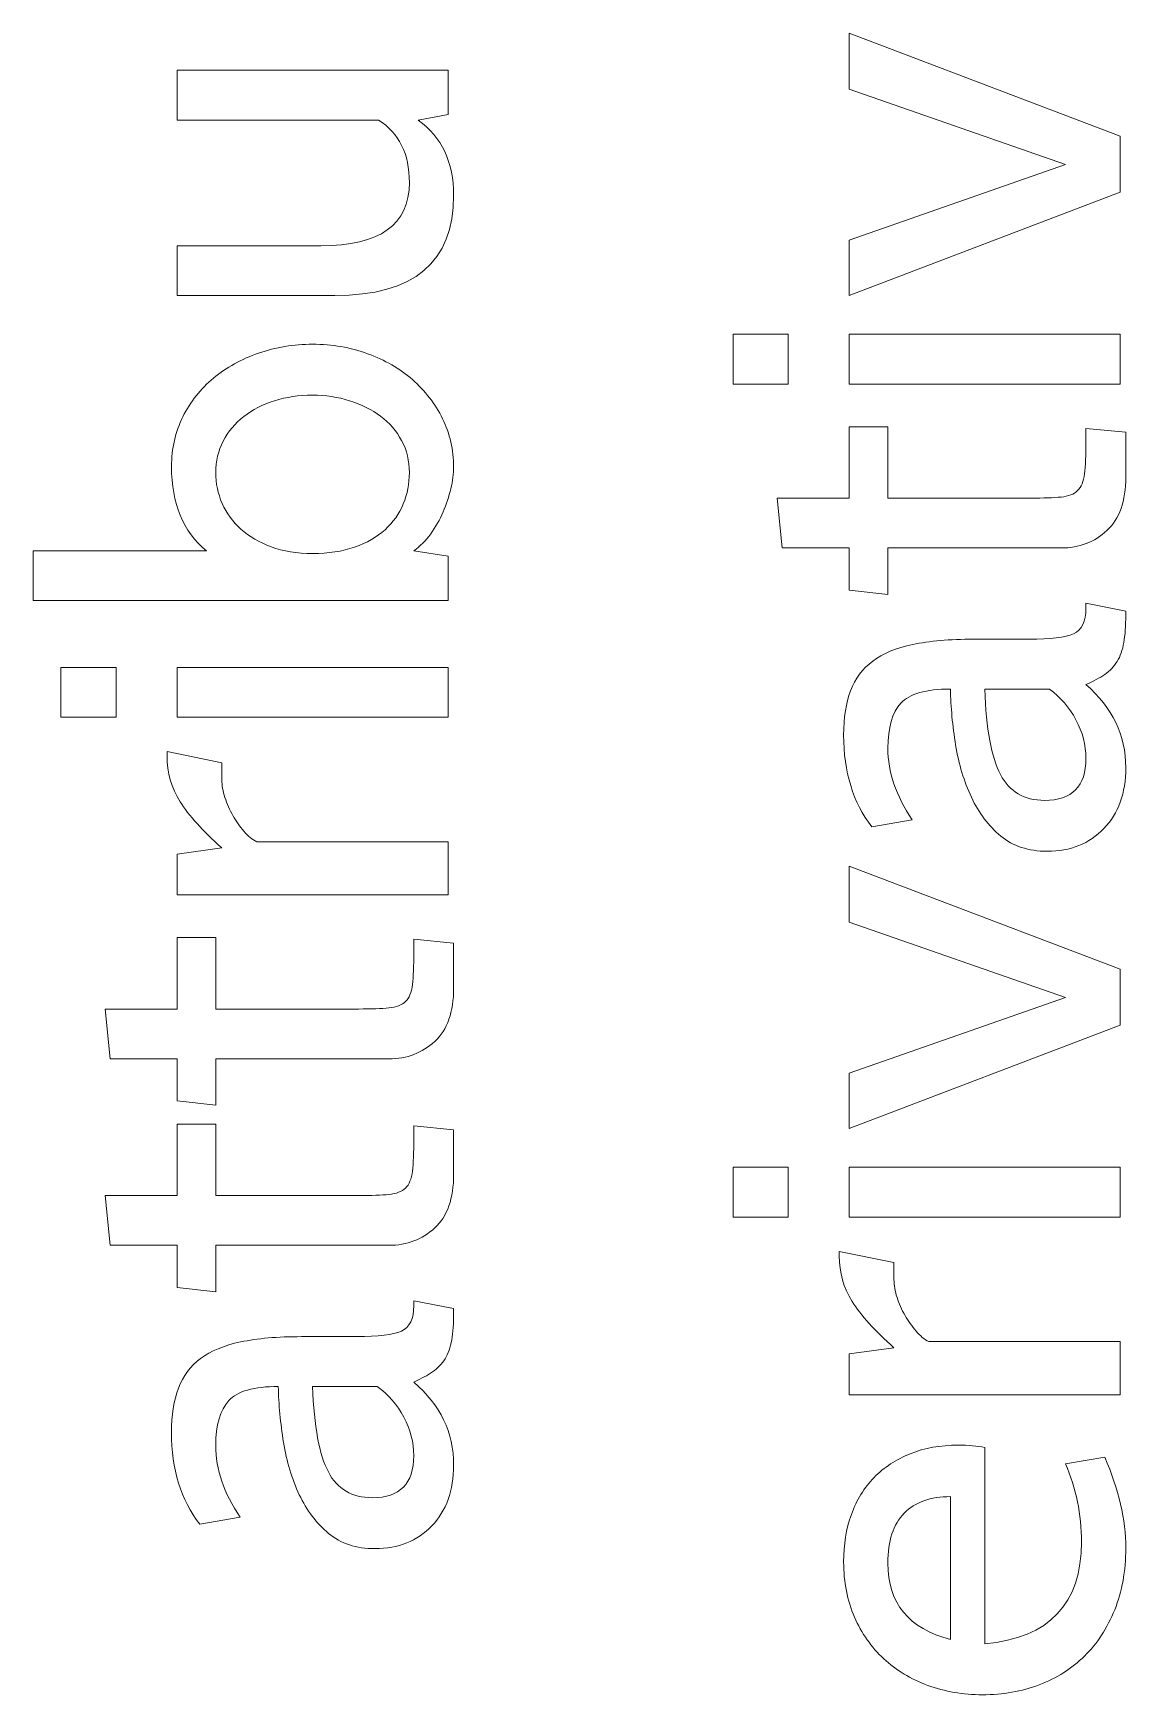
# Model space of a CAD drawing. Header units: centimetres. Extents: x -24 to 24.1, y -20.7 to 0.5.
# Drawn here: x 4.7838 to 4.9933, y -19.3279 to -19.0095 of the extents above; entities that cross this region are included whole.
import ezdxf

# ---------------------------------------------------------------- set-up
doc = ezdxf.new("R2010")
doc.units = ezdxf.units.CM
doc.header["$MEASUREMENT"] = 0
doc.layers.add('Layer 1', color=7, linetype='Continuous')

msp = doc.modelspace()

# ---------------------------------------------------------------- linework, layer by layer
at = {"layer": 'Layer 1', "color": 250, "lineweight": 9}
for points, knots in [([(4.94025, -19.009545), (4.94025, -19.009545), (4.99222, -19.029265), (4.99222, -19.029265), (4.99222, -19.029265), (4.99222, -19.029265), (4.99222, -19.039975), (4.99222, -19.039975), (4.99222, -19.039975), (4.99222, -19.039975), (4.94025, -19.059805), (4.94025, -19.059805), (4.94025, -19.059805), (4.94025, -19.059805), (4.94025, -19.049205), (4.94025, -19.049205), (4.94025, -19.049205), (4.94025, -19.049205), (4.98172, -19.034675), (4.98172, -19.034675), (4.98172, -19.034675), (4.98172, -19.034675), (4.94025, -19.020255), (4.94025, -19.020255), (4.94025, -19.020255), (4.94025, -19.020255), (4.94025, -19.009545), (4.94025, -19.009545)], [0, 0, 0, 0, 0.125, 0.125, 0.125, 0.125, 0.25, 0.25, 0.25, 0.25, 0.375, 0.375, 0.375, 0.375, 0.5, 0.5, 0.5, 0.5, 0.625, 0.625, 0.625, 0.625, 0.75, 0.75, 0.75, 0.75, 1, 1, 1, 1]), ([(4.86336, -19.016645), (4.86336, -19.016645), (4.86336, -19.025135), (4.86336, -19.025135), (4.86336, -19.025135), (4.86336, -19.025135), (4.85763, -19.026185), (4.85763, -19.026185), (4.85763, -19.026185), (4.86216, -19.029445), (4.86442, -19.034255), (4.86442, -19.040615), (4.86442, -19.040615), (4.86442, -19.053415), (4.85682, -19.059805), (4.84162, -19.059805), (4.84162, -19.059805), (4.84162, -19.059805), (4.81139, -19.059805), (4.81139, -19.059805), (4.81139, -19.059805), (4.81139, -19.059805), (4.81139, -19.050265), (4.81139, -19.050265), (4.81139, -19.050265), (4.81139, -19.050265), (4.83897, -19.050265), (4.83897, -19.050265), (4.83897, -19.050265), (4.85028, -19.050265), (4.85593, -19.046235), (4.85593, -19.038175), (4.85593, -19.038175), (4.85593, -19.032655), (4.85396, -19.028665), (4.85, -19.026185), (4.85, -19.026185), (4.85, -19.026185), (4.81139, -19.026185), (4.81139, -19.026185), (4.81139, -19.026185), (4.81139, -19.026185), (4.81139, -19.016645), (4.81139, -19.016645), (4.81139, -19.016645), (4.81139, -19.016645), (4.86336, -19.016645), (4.86336, -19.016645)], [0, 0, 0, 0, 0.0769231, 0.0769231, 0.0769231, 0.0769231, 0.1538462, 0.1538462, 0.1538462, 0.1538462, 0.2307692, 0.2307692, 0.2307692, 0.2307692, 0.3076923, 0.3076923, 0.3076923, 0.3076923, 0.3846154, 0.3846154, 0.3846154, 0.3846154, 0.4615385, 0.4615385, 0.4615385, 0.4615385, 0.5384615, 0.5384615, 0.5384615, 0.5384615, 0.6153846, 0.6153846, 0.6153846, 0.6153846, 0.6923077, 0.6923077, 0.6923077, 0.6923077, 0.7692308, 0.7692308, 0.7692308, 0.7692308, 0.8461538, 0.8461538, 0.8461538, 0.8461538, 1, 1, 1, 1]), ([(4.86442, -19.092685), (4.86442, -19.093955), (4.86424, -19.095335), (4.86389, -19.096825), (4.86389, -19.096825), (4.86353, -19.098305), (4.86304, -19.099795), (4.8624, -19.101275), (4.8624, -19.101275), (4.86177, -19.102765), (4.86097, -19.104155), (4.86002, -19.105465), (4.86002, -19.105465), (4.85906, -19.106775), (4.85798, -19.107855), (4.85678, -19.108705), (4.85678, -19.108705), (4.85678, -19.108705), (4.86336, -19.109765), (4.86336, -19.109765), (4.86336, -19.109765), (4.86336, -19.109765), (4.86336, -19.118245), (4.86336, -19.118245), (4.86336, -19.118245), (4.86336, -19.118245), (4.78382, -19.118245), (4.78382, -19.118245), (4.78382, -19.118245), (4.78382, -19.118245), (4.78382, -19.108705), (4.78382, -19.108705), (4.78382, -19.108705), (4.78382, -19.108705), (4.81701, -19.108705), (4.81701, -19.108705), (4.81701, -19.108705), (4.81256, -19.105025), (4.81033, -19.099655), (4.81033, -19.092585), (4.81033, -19.092585), (4.81033, -19.089115), (4.81106, -19.085935), (4.81251, -19.083035), (4.81251, -19.083035), (4.81395, -19.080135), (4.81592, -19.077665), (4.81839, -19.075615), (4.81839, -19.075615), (4.82087, -19.073565), (4.82375, -19.071975), (4.82704, -19.070835), (4.82704, -19.070835), (4.83032, -19.069705), (4.83377, -19.069145), (4.83738, -19.069145), (4.83738, -19.069145), (4.84112, -19.069145), (4.84464, -19.069745), (4.84793, -19.070945), (4.84793, -19.070945), (4.85122, -19.072145), (4.85408, -19.073805), (4.85652, -19.075925), (4.85652, -19.075925), (4.85896, -19.078055), (4.86088, -19.080545), (4.8623, -19.083405), (4.8623, -19.083405), (4.86371, -19.086265), (4.86442, -19.089365), (4.86442, -19.092685)], [0, 0, 0, 0, 0.0526316, 0.0526316, 0.0526316, 0.0526316, 0.1052632, 0.1052632, 0.1052632, 0.1052632, 0.1578947, 0.1578947, 0.1578947, 0.1578947, 0.2105263, 0.2105263, 0.2105263, 0.2105263, 0.2631579, 0.2631579, 0.2631579, 0.2631579, 0.3157895, 0.3157895, 0.3157895, 0.3157895, 0.3684211, 0.3684211, 0.3684211, 0.3684211, 0.4210526, 0.4210526, 0.4210526, 0.4210526, 0.4736842, 0.4736842, 0.4736842, 0.4736842, 0.5263158, 0.5263158, 0.5263158, 0.5263158, 0.5789474, 0.5789474, 0.5789474, 0.5789474, 0.6315789, 0.6315789, 0.6315789, 0.6315789, 0.6842105, 0.6842105, 0.6842105, 0.6842105, 0.7368421, 0.7368421, 0.7368421, 0.7368421, 0.7894737, 0.7894737, 0.7894737, 0.7894737, 0.8421053, 0.8421053, 0.8421053, 0.8421053, 0.8947368, 0.8947368, 0.8947368, 0.8947368, 1, 1, 1, 1]), ([(4.92858, -19.067235), (4.92858, -19.067235), (4.92858, -19.076775), (4.92858, -19.076775), (4.92858, -19.076775), (4.92858, -19.076775), (4.91798, -19.076775), (4.91798, -19.076775), (4.91798, -19.076775), (4.91798, -19.076775), (4.91798, -19.067235), (4.91798, -19.067235), (4.91798, -19.067235), (4.91798, -19.067235), (4.92858, -19.067235), (4.92858, -19.067235)], [0, 0, 0, 0, 0.2, 0.2, 0.2, 0.2, 0.4, 0.4, 0.4, 0.4, 0.6, 0.6, 0.6, 0.6, 1, 1, 1, 1]), ([(4.99222, -19.067235), (4.99222, -19.067235), (4.99222, -19.076775), (4.99222, -19.076775), (4.99222, -19.076775), (4.99222, -19.076775), (4.94025, -19.076775), (4.94025, -19.076775), (4.94025, -19.076775), (4.94025, -19.076775), (4.94025, -19.067235), (4.94025, -19.067235), (4.94025, -19.067235), (4.94025, -19.067235), (4.99222, -19.067235), (4.99222, -19.067235)], [0, 0, 0, 0, 0.2, 0.2, 0.2, 0.2, 0.4, 0.4, 0.4, 0.4, 0.6, 0.6, 0.6, 0.6, 1, 1, 1, 1]), ([(4.81882, -19.093745), (4.81882, -19.095795), (4.81922, -19.097755), (4.82004, -19.099635), (4.82004, -19.099635), (4.82085, -19.101505), (4.82205, -19.103155), (4.82364, -19.104565), (4.82364, -19.104565), (4.82523, -19.105975), (4.82718, -19.107105), (4.82947, -19.107955), (4.82947, -19.107955), (4.83177, -19.108805), (4.83441, -19.109235), (4.83738, -19.109235), (4.83738, -19.109235), (4.84042, -19.109235), (4.8431, -19.108825), (4.84543, -19.108015), (4.84543, -19.108015), (4.84777, -19.107195), (4.84971, -19.106085), (4.85127, -19.104675), (4.85127, -19.104675), (4.85282, -19.103255), (4.85399, -19.101615), (4.85477, -19.099735), (4.85477, -19.099735), (4.85555, -19.097865), (4.85593, -19.095865), (4.85593, -19.093745), (4.85593, -19.093745), (4.85593, -19.091485), (4.85544, -19.089435), (4.85445, -19.087595), (4.85445, -19.087595), (4.85346, -19.085755), (4.85212, -19.084205), (4.85042, -19.082925), (4.85042, -19.082925), (4.84872, -19.081655), (4.84674, -19.080665), (4.84448, -19.079955), (4.84448, -19.079955), (4.84222, -19.079255), (4.83985, -19.078895), (4.83738, -19.078895), (4.83738, -19.078895), (4.83476, -19.078895), (4.83232, -19.079255), (4.83006, -19.079955), (4.83006, -19.079955), (4.82779, -19.080665), (4.82583, -19.081675), (4.82417, -19.082985), (4.82417, -19.082985), (4.82251, -19.084285), (4.8212, -19.085865), (4.82025, -19.087705), (4.82025, -19.087705), (4.81929, -19.089535), (4.81882, -19.091555), (4.81882, -19.093745)], [0, 0, 0, 0, 0.0588235, 0.0588235, 0.0588235, 0.0588235, 0.1176471, 0.1176471, 0.1176471, 0.1176471, 0.1764706, 0.1764706, 0.1764706, 0.1764706, 0.2352941, 0.2352941, 0.2352941, 0.2352941, 0.2941176, 0.2941176, 0.2941176, 0.2941176, 0.3529412, 0.3529412, 0.3529412, 0.3529412, 0.4117647, 0.4117647, 0.4117647, 0.4117647, 0.4705882, 0.4705882, 0.4705882, 0.4705882, 0.5294118, 0.5294118, 0.5294118, 0.5294118, 0.5882353, 0.5882353, 0.5882353, 0.5882353, 0.6470588, 0.6470588, 0.6470588, 0.6470588, 0.7058824, 0.7058824, 0.7058824, 0.7058824, 0.7647059, 0.7647059, 0.7647059, 0.7647059, 0.8235294, 0.8235294, 0.8235294, 0.8235294, 0.8823529, 0.8823529, 0.8823529, 0.8823529, 1, 1, 1, 1]), ([(4.98564, -19.085265), (4.98564, -19.085265), (4.99328, -19.086005), (4.99328, -19.086005), (4.99328, -19.086005), (4.99328, -19.086005), (4.99328, -19.094595), (4.99328, -19.094595), (4.99328, -19.094595), (4.99328, -19.099195), (4.99207, -19.102605), (4.98967, -19.104825), (4.98967, -19.104825), (4.98727, -19.107055), (4.98433, -19.108175), (4.98087, -19.108175), (4.98087, -19.108175), (4.98087, -19.108175), (4.94767, -19.108175), (4.94767, -19.108175), (4.94767, -19.108175), (4.94767, -19.108175), (4.94767, -19.117075), (4.94767, -19.117075), (4.94767, -19.117075), (4.94767, -19.117075), (4.94025, -19.116235), (4.94025, -19.116235), (4.94025, -19.116235), (4.94025, -19.116235), (4.94025, -19.108175), (4.94025, -19.108175), (4.94025, -19.108175), (4.94025, -19.108175), (4.92742, -19.108175), (4.92742, -19.108175), (4.92742, -19.108175), (4.92742, -19.108175), (4.92646, -19.098625), (4.92646, -19.098625), (4.92646, -19.098625), (4.92646, -19.098625), (4.94025, -19.098625), (4.94025, -19.098625), (4.94025, -19.098625), (4.94025, -19.098625), (4.94025, -19.084945), (4.94025, -19.084945), (4.94025, -19.084945), (4.94025, -19.084945), (4.94767, -19.084945), (4.94767, -19.084945), (4.94767, -19.084945), (4.94767, -19.084945), (4.94767, -19.098625), (4.94767, -19.098625), (4.94767, -19.098625), (4.94767, -19.098625), (4.97503, -19.098625), (4.97503, -19.098625), (4.97503, -19.098625), (4.97751, -19.098625), (4.97945, -19.098555), (4.98087, -19.098415), (4.98087, -19.098415), (4.98228, -19.098275), (4.98334, -19.097865), (4.98405, -19.097195), (4.98405, -19.097195), (4.98476, -19.096525), (4.9852, -19.095445), (4.98537, -19.093955), (4.98537, -19.093955), (4.98555, -19.092475), (4.98564, -19.090385), (4.98564, -19.087705), (4.98564, -19.087705), (4.98564, -19.087705), (4.98564, -19.085265), (4.98564, -19.085265)], [0, 0, 0, 0, 0.047619, 0.047619, 0.047619, 0.047619, 0.0952381, 0.0952381, 0.0952381, 0.0952381, 0.1428571, 0.1428571, 0.1428571, 0.1428571, 0.1904762, 0.1904762, 0.1904762, 0.1904762, 0.2380952, 0.2380952, 0.2380952, 0.2380952, 0.2857143, 0.2857143, 0.2857143, 0.2857143, 0.3333333, 0.3333333, 0.3333333, 0.3333333, 0.3809524, 0.3809524, 0.3809524, 0.3809524, 0.4285714, 0.4285714, 0.4285714, 0.4285714, 0.4761905, 0.4761905, 0.4761905, 0.4761905, 0.5238095, 0.5238095, 0.5238095, 0.5238095, 0.5714286, 0.5714286, 0.5714286, 0.5714286, 0.6190476, 0.6190476, 0.6190476, 0.6190476, 0.6666667, 0.6666667, 0.6666667, 0.6666667, 0.7142857, 0.7142857, 0.7142857, 0.7142857, 0.7619048, 0.7619048, 0.7619048, 0.7619048, 0.8095238, 0.8095238, 0.8095238, 0.8095238, 0.8571429, 0.8571429, 0.8571429, 0.8571429, 0.9047619, 0.9047619, 0.9047619, 0.9047619, 1, 1, 1, 1]), ([(4.98564, -19.118775), (4.98564, -19.118775), (4.99328, -19.120265), (4.99328, -19.120265), (4.99328, -19.120265), (4.99328, -19.120265), (4.99328, -19.121005), (4.99328, -19.121005), (4.99328, -19.121005), (4.99328, -19.123125), (4.99315, -19.124895), (4.9929, -19.126305), (4.9929, -19.126305), (4.99266, -19.127715), (4.99223, -19.128925), (4.99163, -19.129915), (4.99163, -19.129915), (4.99103, -19.130905), (4.99024, -19.131735), (4.98925, -19.132405), (4.98925, -19.132405), (4.98826, -19.133075), (4.98705, -19.133725), (4.98564, -19.134365), (4.98564, -19.134365), (4.99073, -19.138745), (4.99328, -19.144055), (4.99328, -19.150275), (4.99328, -19.150275), (4.99328, -19.155155), (4.99188, -19.159045), (4.98909, -19.161935), (4.98909, -19.161935), (4.98629, -19.164835), (4.98267, -19.166285), (4.97822, -19.166285), (4.97822, -19.166285), (4.97461, -19.166285), (4.97164, -19.165315), (4.96931, -19.163375), (4.96931, -19.163375), (4.96697, -19.161425), (4.9651, -19.158955), (4.96369, -19.155945), (4.96369, -19.155945), (4.96227, -19.152945), (4.96126, -19.149605), (4.96066, -19.145925), (4.96066, -19.145925), (4.96006, -19.142245), (4.95973, -19.138675), (4.95966, -19.135215), (4.95966, -19.135215), (4.95499, -19.135215), (4.95183, -19.136115), (4.95017, -19.137915), (4.95017, -19.137915), (4.9485, -19.139725), (4.94767, -19.142605), (4.94767, -19.146565), (4.94767, -19.146565), (4.94767, -19.151085), (4.94923, -19.155645), (4.95234, -19.160245), (4.95234, -19.160245), (4.95234, -19.160245), (4.9446, -19.161625), (4.9446, -19.161625), (4.9446, -19.161625), (4.94099, -19.156955), (4.93919, -19.151085), (4.93919, -19.144015), (4.93919, -19.144015), (4.93919, -19.140695), (4.93963, -19.137865), (4.94051, -19.135535), (4.94051, -19.135535), (4.9414, -19.133195), (4.94281, -19.131305), (4.94476, -19.129855), (4.94476, -19.129855), (4.9467, -19.128405), (4.94926, -19.127345), (4.95245, -19.126675), (4.95245, -19.126675), (4.95563, -19.126005), (4.95951, -19.125665), (4.96411, -19.125665), (4.96411, -19.125665), (4.96411, -19.125665), (4.97472, -19.125665), (4.97472, -19.125665), (4.97472, -19.125665), (4.97882, -19.125665), (4.98166, -19.125315), (4.98325, -19.124605), (4.98325, -19.124605), (4.98484, -19.123905), (4.98564, -19.122275), (4.98564, -19.119725), (4.98564, -19.119725), (4.98564, -19.119725), (4.98564, -19.118775), (4.98564, -19.118775)], [0, 0, 0, 0, 0.037037, 0.037037, 0.037037, 0.037037, 0.0740741, 0.0740741, 0.0740741, 0.0740741, 0.1111111, 0.1111111, 0.1111111, 0.1111111, 0.1481481, 0.1481481, 0.1481481, 0.1481481, 0.1851852, 0.1851852, 0.1851852, 0.1851852, 0.2222222, 0.2222222, 0.2222222, 0.2222222, 0.2592593, 0.2592593, 0.2592593, 0.2592593, 0.2962963, 0.2962963, 0.2962963, 0.2962963, 0.3333333, 0.3333333, 0.3333333, 0.3333333, 0.3703704, 0.3703704, 0.3703704, 0.3703704, 0.4074074, 0.4074074, 0.4074074, 0.4074074, 0.4444444, 0.4444444, 0.4444444, 0.4444444, 0.4814815, 0.4814815, 0.4814815, 0.4814815, 0.5185185, 0.5185185, 0.5185185, 0.5185185, 0.5555556, 0.5555556, 0.5555556, 0.5555556, 0.5925926, 0.5925926, 0.5925926, 0.5925926, 0.6296296, 0.6296296, 0.6296296, 0.6296296, 0.6666667, 0.6666667, 0.6666667, 0.6666667, 0.7037037, 0.7037037, 0.7037037, 0.7037037, 0.7407407, 0.7407407, 0.7407407, 0.7407407, 0.7777778, 0.7777778, 0.7777778, 0.7777778, 0.8148148, 0.8148148, 0.8148148, 0.8148148, 0.8518519, 0.8518519, 0.8518519, 0.8518519, 0.8888889, 0.8888889, 0.8888889, 0.8888889, 0.9259259, 0.9259259, 0.9259259, 0.9259259, 1, 1, 1, 1]), ([(4.79973, -19.131075), (4.79973, -19.131075), (4.79973, -19.140625), (4.79973, -19.140625), (4.79973, -19.140625), (4.79973, -19.140625), (4.78912, -19.140625), (4.78912, -19.140625), (4.78912, -19.140625), (4.78912, -19.140625), (4.78912, -19.131075), (4.78912, -19.131075), (4.78912, -19.131075), (4.78912, -19.131075), (4.79973, -19.131075), (4.79973, -19.131075)], [0, 0, 0, 0, 0.2, 0.2, 0.2, 0.2, 0.4, 0.4, 0.4, 0.4, 0.6, 0.6, 0.6, 0.6, 1, 1, 1, 1]), ([(4.86336, -19.131075), (4.86336, -19.131075), (4.86336, -19.140625), (4.86336, -19.140625), (4.86336, -19.140625), (4.86336, -19.140625), (4.81139, -19.140625), (4.81139, -19.140625), (4.81139, -19.140625), (4.81139, -19.140625), (4.81139, -19.131075), (4.81139, -19.131075), (4.81139, -19.131075), (4.81139, -19.131075), (4.86336, -19.131075), (4.86336, -19.131075)], [0, 0, 0, 0, 0.2, 0.2, 0.2, 0.2, 0.4, 0.4, 0.4, 0.4, 0.6, 0.6, 0.6, 0.6, 1, 1, 1, 1]), ([(4.97864, -19.135215), (4.97864, -19.135215), (4.96623, -19.135215), (4.96623, -19.135215), (4.96623, -19.135215), (4.96651, -19.142855), (4.96752, -19.148315), (4.96926, -19.151595), (4.96926, -19.151595), (4.97099, -19.154885), (4.9738, -19.156535), (4.97769, -19.156535), (4.97769, -19.156535), (4.98299, -19.156535), (4.98564, -19.153845), (4.98564, -19.148475), (4.98564, -19.148475), (4.98564, -19.145925), (4.985, -19.143465), (4.98373, -19.141105), (4.98373, -19.141105), (4.98246, -19.138735), (4.98076, -19.136765), (4.97864, -19.135215)], [0, 0, 0, 0, 0.1428571, 0.1428571, 0.1428571, 0.1428571, 0.2857143, 0.2857143, 0.2857143, 0.2857143, 0.4285714, 0.4285714, 0.4285714, 0.4285714, 0.5714286, 0.5714286, 0.5714286, 0.5714286, 0.7142857, 0.7142857, 0.7142857, 0.7142857, 1, 1, 1, 1]), ([(4.80948, -19.147195), (4.80948, -19.147195), (4.81998, -19.149315), (4.81998, -19.149315), (4.81998, -19.149315), (4.81998, -19.149315), (4.81998, -19.152605), (4.81998, -19.152605), (4.81998, -19.152605), (4.81998, -19.153665), (4.82018, -19.154795), (4.82057, -19.156005), (4.82057, -19.156005), (4.82095, -19.157205), (4.82147, -19.158355), (4.8221, -19.159445), (4.8221, -19.159445), (4.82274, -19.160545), (4.82345, -19.161555), (4.82422, -19.162465), (4.82422, -19.162465), (4.825, -19.163385), (4.82582, -19.164065), (4.82666, -19.164485), (4.82666, -19.164485), (4.82666, -19.164485), (4.86336, -19.164485), (4.86336, -19.164485), (4.86336, -19.164485), (4.86336, -19.164485), (4.86336, -19.174665), (4.86336, -19.174665), (4.86336, -19.174665), (4.86336, -19.174665), (4.81139, -19.174665), (4.81139, -19.174665), (4.81139, -19.174665), (4.81139, -19.174665), (4.81139, -19.166815), (4.81139, -19.166815), (4.81139, -19.166815), (4.81139, -19.166815), (4.81998, -19.165655), (4.81998, -19.165655), (4.81998, -19.165655), (4.81631, -19.162395), (4.81364, -19.159445), (4.81198, -19.156795), (4.81198, -19.156795), (4.81031, -19.154145), (4.80948, -19.151225), (4.80948, -19.148045), (4.80948, -19.148045), (4.80948, -19.148045), (4.80948, -19.147195), (4.80948, -19.147195)], [0, 0, 0, 0, 0.0666667, 0.0666667, 0.0666667, 0.0666667, 0.1333333, 0.1333333, 0.1333333, 0.1333333, 0.2, 0.2, 0.2, 0.2, 0.2666667, 0.2666667, 0.2666667, 0.2666667, 0.3333333, 0.3333333, 0.3333333, 0.3333333, 0.4, 0.4, 0.4, 0.4, 0.4666667, 0.4666667, 0.4666667, 0.4666667, 0.5333333, 0.5333333, 0.5333333, 0.5333333, 0.6, 0.6, 0.6, 0.6, 0.6666667, 0.6666667, 0.6666667, 0.6666667, 0.7333333, 0.7333333, 0.7333333, 0.7333333, 0.8, 0.8, 0.8, 0.8, 0.8666667, 0.8666667, 0.8666667, 0.8666667, 1, 1, 1, 1]), ([(4.94025, -19.169155), (4.94025, -19.169155), (4.99222, -19.188875), (4.99222, -19.188875), (4.99222, -19.188875), (4.99222, -19.188875), (4.99222, -19.199585), (4.99222, -19.199585), (4.99222, -19.199585), (4.99222, -19.199585), (4.94025, -19.219425), (4.94025, -19.219425), (4.94025, -19.219425), (4.94025, -19.219425), (4.94025, -19.208815), (4.94025, -19.208815), (4.94025, -19.208815), (4.94025, -19.208815), (4.98172, -19.194285), (4.98172, -19.194285), (4.98172, -19.194285), (4.98172, -19.194285), (4.94025, -19.179865), (4.94025, -19.179865), (4.94025, -19.179865), (4.94025, -19.179865), (4.94025, -19.169155), (4.94025, -19.169155)], [0, 0, 0, 0, 0.125, 0.125, 0.125, 0.125, 0.25, 0.25, 0.25, 0.25, 0.375, 0.375, 0.375, 0.375, 0.5, 0.5, 0.5, 0.5, 0.625, 0.625, 0.625, 0.625, 0.75, 0.75, 0.75, 0.75, 1, 1, 1, 1]), ([(4.85678, -19.183155), (4.85678, -19.183155), (4.86442, -19.183895), (4.86442, -19.183895), (4.86442, -19.183895), (4.86442, -19.183895), (4.86442, -19.192485), (4.86442, -19.192485), (4.86442, -19.192485), (4.86442, -19.197075), (4.86322, -19.200495), (4.86081, -19.202715), (4.86081, -19.202715), (4.85841, -19.204945), (4.85547, -19.206055), (4.85201, -19.206055), (4.85201, -19.206055), (4.85201, -19.206055), (4.81882, -19.206055), (4.81882, -19.206055), (4.81882, -19.206055), (4.81882, -19.206055), (4.81882, -19.214965), (4.81882, -19.214965), (4.81882, -19.214965), (4.81882, -19.214965), (4.81139, -19.214115), (4.81139, -19.214115), (4.81139, -19.214115), (4.81139, -19.214115), (4.81139, -19.206055), (4.81139, -19.206055), (4.81139, -19.206055), (4.81139, -19.206055), (4.79856, -19.206055), (4.79856, -19.206055), (4.79856, -19.206055), (4.79856, -19.206055), (4.7976, -19.196515), (4.7976, -19.196515), (4.7976, -19.196515), (4.7976, -19.196515), (4.81139, -19.196515), (4.81139, -19.196515), (4.81139, -19.196515), (4.81139, -19.196515), (4.81139, -19.182835), (4.81139, -19.182835), (4.81139, -19.182835), (4.81139, -19.182835), (4.81882, -19.182835), (4.81882, -19.182835), (4.81882, -19.182835), (4.81882, -19.182835), (4.81882, -19.196515), (4.81882, -19.196515), (4.81882, -19.196515), (4.81882, -19.196515), (4.84618, -19.196515), (4.84618, -19.196515), (4.84618, -19.196515), (4.84865, -19.196515), (4.8506, -19.196445), (4.85201, -19.196305), (4.85201, -19.196305), (4.85343, -19.196155), (4.85448, -19.195755), (4.85519, -19.195085), (4.85519, -19.195085), (4.8559, -19.194405), (4.85634, -19.193335), (4.85652, -19.191845), (4.85652, -19.191845), (4.85669, -19.190365), (4.85678, -19.188275), (4.85678, -19.185585), (4.85678, -19.185585), (4.85678, -19.185585), (4.85678, -19.183155), (4.85678, -19.183155)], [0, 0, 0, 0, 0.047619, 0.047619, 0.047619, 0.047619, 0.0952381, 0.0952381, 0.0952381, 0.0952381, 0.1428571, 0.1428571, 0.1428571, 0.1428571, 0.1904762, 0.1904762, 0.1904762, 0.1904762, 0.2380952, 0.2380952, 0.2380952, 0.2380952, 0.2857143, 0.2857143, 0.2857143, 0.2857143, 0.3333333, 0.3333333, 0.3333333, 0.3333333, 0.3809524, 0.3809524, 0.3809524, 0.3809524, 0.4285714, 0.4285714, 0.4285714, 0.4285714, 0.4761905, 0.4761905, 0.4761905, 0.4761905, 0.5238095, 0.5238095, 0.5238095, 0.5238095, 0.5714286, 0.5714286, 0.5714286, 0.5714286, 0.6190476, 0.6190476, 0.6190476, 0.6190476, 0.6666667, 0.6666667, 0.6666667, 0.6666667, 0.7142857, 0.7142857, 0.7142857, 0.7142857, 0.7619048, 0.7619048, 0.7619048, 0.7619048, 0.8095238, 0.8095238, 0.8095238, 0.8095238, 0.8571429, 0.8571429, 0.8571429, 0.8571429, 0.9047619, 0.9047619, 0.9047619, 0.9047619, 1, 1, 1, 1]), ([(4.85678, -19.218895), (4.85678, -19.218895), (4.86442, -19.219635), (4.86442, -19.219635), (4.86442, -19.219635), (4.86442, -19.219635), (4.86442, -19.228225), (4.86442, -19.228225), (4.86442, -19.228225), (4.86442, -19.232815), (4.86322, -19.236235), (4.86081, -19.238455), (4.86081, -19.238455), (4.85841, -19.240685), (4.85547, -19.241795), (4.85201, -19.241795), (4.85201, -19.241795), (4.85201, -19.241795), (4.81882, -19.241795), (4.81882, -19.241795), (4.81882, -19.241795), (4.81882, -19.241795), (4.81882, -19.250705), (4.81882, -19.250705), (4.81882, -19.250705), (4.81882, -19.250705), (4.81139, -19.249855), (4.81139, -19.249855), (4.81139, -19.249855), (4.81139, -19.249855), (4.81139, -19.241795), (4.81139, -19.241795), (4.81139, -19.241795), (4.81139, -19.241795), (4.79856, -19.241795), (4.79856, -19.241795), (4.79856, -19.241795), (4.79856, -19.241795), (4.7976, -19.232255), (4.7976, -19.232255), (4.7976, -19.232255), (4.7976, -19.232255), (4.81139, -19.232255), (4.81139, -19.232255), (4.81139, -19.232255), (4.81139, -19.232255), (4.81139, -19.218575), (4.81139, -19.218575), (4.81139, -19.218575), (4.81139, -19.218575), (4.81882, -19.218575), (4.81882, -19.218575), (4.81882, -19.218575), (4.81882, -19.218575), (4.81882, -19.232255), (4.81882, -19.232255), (4.81882, -19.232255), (4.81882, -19.232255), (4.84618, -19.232255), (4.84618, -19.232255), (4.84618, -19.232255), (4.84865, -19.232255), (4.8506, -19.232185), (4.85201, -19.232045), (4.85201, -19.232045), (4.85343, -19.231905), (4.85448, -19.231495), (4.85519, -19.230825), (4.85519, -19.230825), (4.8559, -19.230155), (4.85634, -19.229075), (4.85652, -19.227585), (4.85652, -19.227585), (4.85669, -19.226105), (4.85678, -19.224015), (4.85678, -19.221325), (4.85678, -19.221325), (4.85678, -19.221325), (4.85678, -19.218895), (4.85678, -19.218895)], [0, 0, 0, 0, 0.047619, 0.047619, 0.047619, 0.047619, 0.0952381, 0.0952381, 0.0952381, 0.0952381, 0.1428571, 0.1428571, 0.1428571, 0.1428571, 0.1904762, 0.1904762, 0.1904762, 0.1904762, 0.2380952, 0.2380952, 0.2380952, 0.2380952, 0.2857143, 0.2857143, 0.2857143, 0.2857143, 0.3333333, 0.3333333, 0.3333333, 0.3333333, 0.3809524, 0.3809524, 0.3809524, 0.3809524, 0.4285714, 0.4285714, 0.4285714, 0.4285714, 0.4761905, 0.4761905, 0.4761905, 0.4761905, 0.5238095, 0.5238095, 0.5238095, 0.5238095, 0.5714286, 0.5714286, 0.5714286, 0.5714286, 0.6190476, 0.6190476, 0.6190476, 0.6190476, 0.6666667, 0.6666667, 0.6666667, 0.6666667, 0.7142857, 0.7142857, 0.7142857, 0.7142857, 0.7619048, 0.7619048, 0.7619048, 0.7619048, 0.8095238, 0.8095238, 0.8095238, 0.8095238, 0.8571429, 0.8571429, 0.8571429, 0.8571429, 0.9047619, 0.9047619, 0.9047619, 0.9047619, 1, 1, 1, 1]), ([(4.92858, -19.226845), (4.92858, -19.226845), (4.92858, -19.236385), (4.92858, -19.236385), (4.92858, -19.236385), (4.92858, -19.236385), (4.91798, -19.236385), (4.91798, -19.236385), (4.91798, -19.236385), (4.91798, -19.236385), (4.91798, -19.226845), (4.91798, -19.226845), (4.91798, -19.226845), (4.91798, -19.226845), (4.92858, -19.226845), (4.92858, -19.226845)], [0, 0, 0, 0, 0.2, 0.2, 0.2, 0.2, 0.4, 0.4, 0.4, 0.4, 0.6, 0.6, 0.6, 0.6, 1, 1, 1, 1]), ([(4.99222, -19.226845), (4.99222, -19.226845), (4.99222, -19.236385), (4.99222, -19.236385), (4.99222, -19.236385), (4.99222, -19.236385), (4.94025, -19.236385), (4.94025, -19.236385), (4.94025, -19.236385), (4.94025, -19.236385), (4.94025, -19.226845), (4.94025, -19.226845), (4.94025, -19.226845), (4.94025, -19.226845), (4.99222, -19.226845), (4.99222, -19.226845)], [0, 0, 0, 0, 0.2, 0.2, 0.2, 0.2, 0.4, 0.4, 0.4, 0.4, 0.6, 0.6, 0.6, 0.6, 1, 1, 1, 1]), ([(4.93834, -19.242965), (4.93834, -19.242965), (4.94884, -19.245085), (4.94884, -19.245085), (4.94884, -19.245085), (4.94884, -19.245085), (4.94884, -19.248375), (4.94884, -19.248375), (4.94884, -19.248375), (4.94884, -19.249435), (4.94903, -19.250565), (4.94942, -19.251765), (4.94942, -19.251765), (4.94981, -19.252965), (4.95032, -19.254115), (4.95096, -19.255215), (4.95096, -19.255215), (4.9516, -19.256305), (4.9523, -19.257315), (4.95308, -19.258235), (4.95308, -19.258235), (4.95386, -19.259155), (4.95467, -19.259825), (4.95552, -19.260255), (4.95552, -19.260255), (4.95552, -19.260255), (4.99222, -19.260255), (4.99222, -19.260255), (4.99222, -19.260255), (4.99222, -19.260255), (4.99222, -19.270435), (4.99222, -19.270435), (4.99222, -19.270435), (4.99222, -19.270435), (4.94025, -19.270435), (4.94025, -19.270435), (4.94025, -19.270435), (4.94025, -19.270435), (4.94025, -19.262585), (4.94025, -19.262585), (4.94025, -19.262585), (4.94025, -19.262585), (4.94884, -19.261415), (4.94884, -19.261415), (4.94884, -19.261415), (4.94516, -19.258165), (4.94249, -19.255215), (4.94083, -19.252565), (4.94083, -19.252565), (4.93917, -19.249915), (4.93834, -19.246995), (4.93834, -19.243815), (4.93834, -19.243815), (4.93834, -19.243815), (4.93834, -19.242965), (4.93834, -19.242965)], [0, 0, 0, 0, 0.0666667, 0.0666667, 0.0666667, 0.0666667, 0.1333333, 0.1333333, 0.1333333, 0.1333333, 0.2, 0.2, 0.2, 0.2, 0.2666667, 0.2666667, 0.2666667, 0.2666667, 0.3333333, 0.3333333, 0.3333333, 0.3333333, 0.4, 0.4, 0.4, 0.4, 0.4666667, 0.4666667, 0.4666667, 0.4666667, 0.5333333, 0.5333333, 0.5333333, 0.5333333, 0.6, 0.6, 0.6, 0.6, 0.6666667, 0.6666667, 0.6666667, 0.6666667, 0.7333333, 0.7333333, 0.7333333, 0.7333333, 0.8, 0.8, 0.8, 0.8, 0.8666667, 0.8666667, 0.8666667, 0.8666667, 1, 1, 1, 1]), ([(4.85678, -19.252405), (4.85678, -19.252405), (4.86442, -19.253885), (4.86442, -19.253885), (4.86442, -19.253885), (4.86442, -19.253885), (4.86442, -19.254635), (4.86442, -19.254635), (4.86442, -19.254635), (4.86442, -19.256755), (4.8643, -19.258515), (4.86405, -19.259935), (4.86405, -19.259935), (4.8638, -19.261345), (4.86338, -19.262545), (4.86277, -19.263535), (4.86277, -19.263535), (4.86217, -19.264525), (4.86138, -19.265365), (4.86039, -19.266035), (4.86039, -19.266035), (4.8594, -19.266705), (4.8582, -19.267355), (4.85678, -19.267995), (4.85678, -19.267995), (4.86187, -19.272375), (4.86442, -19.277675), (4.86442, -19.283905), (4.86442, -19.283905), (4.86442, -19.288785), (4.86302, -19.292665), (4.86023, -19.295565), (4.86023, -19.295565), (4.85744, -19.298465), (4.85381, -19.299915), (4.84936, -19.299915), (4.84936, -19.299915), (4.84575, -19.299915), (4.84278, -19.298945), (4.84045, -19.296995), (4.84045, -19.296995), (4.83812, -19.295055), (4.83624, -19.292585), (4.83483, -19.289575), (4.83483, -19.289575), (4.83342, -19.286575), (4.83241, -19.283225), (4.83181, -19.279555), (4.83181, -19.279555), (4.83121, -19.275875), (4.83087, -19.272305), (4.8308, -19.268845), (4.8308, -19.268845), (4.82613, -19.268845), (4.82297, -19.269745), (4.82131, -19.271545), (4.82131, -19.271545), (4.81965, -19.273345), (4.81882, -19.276235), (4.81882, -19.280185), (4.81882, -19.280185), (4.81882, -19.284715), (4.82037, -19.289275), (4.82348, -19.293875), (4.82348, -19.293875), (4.82348, -19.293875), (4.81574, -19.295245), (4.81574, -19.295245), (4.81574, -19.295245), (4.81213, -19.290585), (4.81033, -19.284715), (4.81033, -19.277645), (4.81033, -19.277645), (4.81033, -19.274325), (4.81077, -19.271495), (4.81166, -19.269165), (4.81166, -19.269165), (4.81254, -19.266825), (4.81395, -19.264935), (4.8159, -19.263485), (4.8159, -19.263485), (4.81784, -19.262035), (4.82041, -19.260975), (4.82359, -19.260305), (4.82359, -19.260305), (4.82677, -19.259635), (4.83066, -19.259295), (4.83525, -19.259295), (4.83525, -19.259295), (4.83525, -19.259295), (4.84586, -19.259295), (4.84586, -19.259295), (4.84586, -19.259295), (4.84996, -19.259295), (4.85281, -19.258945), (4.8544, -19.258235), (4.8544, -19.258235), (4.85599, -19.257525), (4.85678, -19.255905), (4.85678, -19.253355), (4.85678, -19.253355), (4.85678, -19.253355), (4.85678, -19.252405), (4.85678, -19.252405)], [0, 0, 0, 0, 0.037037, 0.037037, 0.037037, 0.037037, 0.0740741, 0.0740741, 0.0740741, 0.0740741, 0.1111111, 0.1111111, 0.1111111, 0.1111111, 0.1481481, 0.1481481, 0.1481481, 0.1481481, 0.1851852, 0.1851852, 0.1851852, 0.1851852, 0.2222222, 0.2222222, 0.2222222, 0.2222222, 0.2592593, 0.2592593, 0.2592593, 0.2592593, 0.2962963, 0.2962963, 0.2962963, 0.2962963, 0.3333333, 0.3333333, 0.3333333, 0.3333333, 0.3703704, 0.3703704, 0.3703704, 0.3703704, 0.4074074, 0.4074074, 0.4074074, 0.4074074, 0.4444444, 0.4444444, 0.4444444, 0.4444444, 0.4814815, 0.4814815, 0.4814815, 0.4814815, 0.5185185, 0.5185185, 0.5185185, 0.5185185, 0.5555556, 0.5555556, 0.5555556, 0.5555556, 0.5925926, 0.5925926, 0.5925926, 0.5925926, 0.6296296, 0.6296296, 0.6296296, 0.6296296, 0.6666667, 0.6666667, 0.6666667, 0.6666667, 0.7037037, 0.7037037, 0.7037037, 0.7037037, 0.7407407, 0.7407407, 0.7407407, 0.7407407, 0.7777778, 0.7777778, 0.7777778, 0.7777778, 0.8148148, 0.8148148, 0.8148148, 0.8148148, 0.8518519, 0.8518519, 0.8518519, 0.8518519, 0.8888889, 0.8888889, 0.8888889, 0.8888889, 0.9259259, 0.9259259, 0.9259259, 0.9259259, 1, 1, 1, 1]), ([(4.84978, -19.268845), (4.84978, -19.268845), (4.83738, -19.268845), (4.83738, -19.268845), (4.83738, -19.268845), (4.83766, -19.276475), (4.83867, -19.281935), (4.8404, -19.285225), (4.8404, -19.285225), (4.84213, -19.288515), (4.84494, -19.290155), (4.84883, -19.290155), (4.84883, -19.290155), (4.85413, -19.290155), (4.85678, -19.287475), (4.85678, -19.282095), (4.85678, -19.282095), (4.85678, -19.279555), (4.85615, -19.277095), (4.85487, -19.274725), (4.85487, -19.274725), (4.8536, -19.272355), (4.8519, -19.270395), (4.84978, -19.268845)], [0, 0, 0, 0, 0.1428571, 0.1428571, 0.1428571, 0.1428571, 0.2857143, 0.2857143, 0.2857143, 0.2857143, 0.4285714, 0.4285714, 0.4285714, 0.4285714, 0.5714286, 0.5714286, 0.5714286, 0.5714286, 0.7142857, 0.7142857, 0.7142857, 0.7142857, 1, 1, 1, 1]), ([(4.96623, -19.280505), (4.96623, -19.280505), (4.96623, -19.318155), (4.96623, -19.318155), (4.96623, -19.318155), (4.9786, -19.317025), (4.98479, -19.310525), (4.98479, -19.298645), (4.98479, -19.298645), (4.98479, -19.293345), (4.98377, -19.288355), (4.98172, -19.283685), (4.98172, -19.283685), (4.98172, -19.283685), (4.98925, -19.282415), (4.98925, -19.282415), (4.98925, -19.282415), (4.99193, -19.288565), (4.99328, -19.294365), (4.99328, -19.299815), (4.99328, -19.299815), (4.99328, -19.304195), (4.99257, -19.308135), (4.99115, -19.311635), (4.99115, -19.311635), (4.98974, -19.315135), (4.98781, -19.318085), (4.98537, -19.320495), (4.98537, -19.320495), (4.98294, -19.322895), (4.98004, -19.324735), (4.97668, -19.326005), (4.97668, -19.326005), (4.97332, -19.327275), (4.9697, -19.327915), (4.96581, -19.327915), (4.96581, -19.327915), (4.96206, -19.327915), (4.95856, -19.327315), (4.95531, -19.326115), (4.95531, -19.326115), (4.95206, -19.324905), (4.94925, -19.323215), (4.94688, -19.321025), (4.94688, -19.321025), (4.94451, -19.318825), (4.94263, -19.316155), (4.94126, -19.313015), (4.94126, -19.313015), (4.93988, -19.309865), (4.93919, -19.306355), (4.93919, -19.302465), (4.93919, -19.302465), (4.93919, -19.299135), (4.93968, -19.296095), (4.94067, -19.293345), (4.94067, -19.293345), (4.94166, -19.290585), (4.94311, -19.288235), (4.94502, -19.286285), (4.94502, -19.286285), (4.94693, -19.284345), (4.94925, -19.282825), (4.95197, -19.281725), (4.95197, -19.281725), (4.95469, -19.280635), (4.95775, -19.280085), (4.96114, -19.280085), (4.96114, -19.280085), (4.96312, -19.280085), (4.96482, -19.280225), (4.96623, -19.280505)], [0, 0, 0, 0, 0.0526316, 0.0526316, 0.0526316, 0.0526316, 0.1052632, 0.1052632, 0.1052632, 0.1052632, 0.1578947, 0.1578947, 0.1578947, 0.1578947, 0.2105263, 0.2105263, 0.2105263, 0.2105263, 0.2631579, 0.2631579, 0.2631579, 0.2631579, 0.3157895, 0.3157895, 0.3157895, 0.3157895, 0.3684211, 0.3684211, 0.3684211, 0.3684211, 0.4210526, 0.4210526, 0.4210526, 0.4210526, 0.4736842, 0.4736842, 0.4736842, 0.4736842, 0.5263158, 0.5263158, 0.5263158, 0.5263158, 0.5789474, 0.5789474, 0.5789474, 0.5789474, 0.6315789, 0.6315789, 0.6315789, 0.6315789, 0.6842105, 0.6842105, 0.6842105, 0.6842105, 0.7368421, 0.7368421, 0.7368421, 0.7368421, 0.7894737, 0.7894737, 0.7894737, 0.7894737, 0.8421053, 0.8421053, 0.8421053, 0.8421053, 0.8947368, 0.8947368, 0.8947368, 0.8947368, 1, 1, 1, 1]), ([(4.94767, -19.302675), (4.94767, -19.310385), (4.95167, -19.315255), (4.95966, -19.317305), (4.95966, -19.317305), (4.95966, -19.317305), (4.95966, -19.289945), (4.95966, -19.289945), (4.95966, -19.289945), (4.95584, -19.289945), (4.95289, -19.291005), (4.9508, -19.293125), (4.9508, -19.293125), (4.94871, -19.295245), (4.94767, -19.298435), (4.94767, -19.302675)], [0, 0, 0, 0, 0.2, 0.2, 0.2, 0.2, 0.4, 0.4, 0.4, 0.4, 0.6, 0.6, 0.6, 0.6, 1, 1, 1, 1])]:
    msp.add_open_spline(points, degree=3, knots=knots, dxfattribs=at)

doc.saveas('drawing.dxf')
